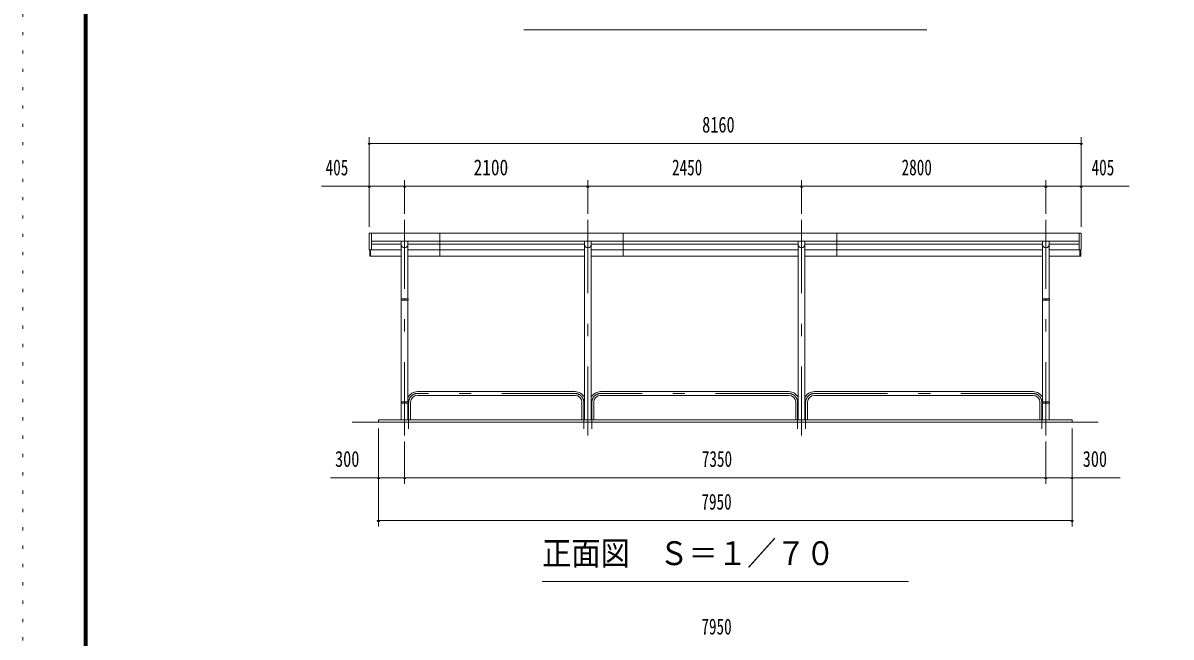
# Model space of a CAD drawing. Units: millimetres, scale not verified. Extents: x -30294 to 30299, y -14700 to 14700.
# Drawn here: x -11281 to 1878, y 668 to 7701 of the extents above; entities that cross this region are included whole.
import ezdxf
from ezdxf.enums import TextEntityAlignment as Align

# ---------------------------------------------------------------- set-up
doc = ezdxf.new("R2010")
doc.units = ezdxf.units.MM
doc.header["$LTSCALE"] = 70
doc.linetypes.add('USER3', pattern=[24, 12, -5, 2, -5])
doc.linetypes.add('USER4', pattern=[3, 0.5, -2.5])
for name, color, linetype, lineweight in [('0-2_1-0BOLD', 7, 'Continuous', 18), ('0-3_1-2CENTER', 3, 'USER3', 18), ('0-5_1-5DIM', 3, 'Continuous', 18), ('0-C_F-F', 5, 'Continuous', 18), ('0-D_F-E_J_ADD', 5, 'USER4', 18)]:
    doc.layers.add(name, color=color, linetype=linetype, lineweight=lineweight)
doc.styles.add('ＭＳ ゴシック', font='')
doc.styles.get('ＭＳ ゴシック').set_extended_font_data('MS Gothic')

msp = doc.modelspace()

# ---------------------------------------------------------------- linework, layer by layer
at = {"layer": '0-2_1-0BOLD'}
for p, q in [((-7286.37, 5101.42), (-7286.37, 5295.54)), ((-6501.36, 5030.37), (-6501.36, 5295.54)), ((-4401.36, 5030.37), (-4401.36, 5295.54)), ((-1951.36, 5030.37), (-1951.36, 5295.54)), ((823.64, 5101.42), (823.64, 5295.54)), ((823.64, 5201.58), (-7286.37, 5201.58)), ((-7286.37, 5167.04), (-6944.51, 5167.04)), ((-6944.51, 5201.58), (-6944.51, 4541.08)), ((-6868.21, 4541.08), (-6868.21, 5201.58)), ((-6868.21, 5167.04), (-4844.51, 5167.04)), ((-4844.51, 5201.58), (-4844.51, 3157.54)), ((-4768.21, 3157.54), (-4768.21, 5201.58)), ((-4768.21, 5167.04), (-2394.52, 5167.04)), ((-2394.52, 5201.58), (-2394.52, 3157.54)), ((-2318.22, 3157.54), (-2318.22, 5201.58)), ((-2318.22, 5167.04), (405.49, 5167.04)), ((405.49, 5201.58), (405.49, 4541.08)), ((481.79, 4541.08), (481.79, 5201.58)), ((481.79, 5167.04), (823.64, 5167.04)), ((-7296.37, 5101.42), (-7296.37, 5030.37)), ((-6868.21, 5101.42), (-4844.51, 5101.42)), ((-4844.51, 5030.37), (-6868.21, 5030.37)), ((-2394.52, 5101.42), (-4768.21, 5101.42)), ((-4768.21, 5030.37), (-2394.52, 5030.37)), ((-2318.22, 5101.42), (405.49, 5101.42)), ((405.49, 5030.37), (-2318.22, 5030.37)), ((833.63, 5101.42), (833.63, 5030.37)), ((-6944.52, 4525.08), (-6944.52, 3361.93)), ((-6909.41, 4525.08), (-6909.41, 4541.08)), ((-6909.41, 4533.08), (-6903.31, 4533.08)), ((-6903.31, 4541.08), (-6903.31, 4525.08)), ((-6868.22, 3361.93), (-6868.22, 4525.08)), ((405.49, 4525.08), (405.49, 3361.93)), ((440.59, 4525.08), (440.59, 4541.08)), ((446.69, 4533.08), (440.59, 4533.08)), ((446.69, 4541.08), (446.69, 4525.08)), ((481.79, 3361.93), (481.79, 4525.08)), ((-4952.71, 3478.89), (-6760.01, 3478.89)), ((-6760.01, 3436.19), (-4952.71, 3436.19)), ((-2502.72, 3478.89), (-4660.02, 3478.89)), ((-4660.02, 3436.19), (-2502.72, 3436.19)), ((-2210.01, 3478.89), (297.29, 3478.89)), ((297.29, 3436.19), (-2210.01, 3436.19)), ((-6944.51, 3345.93), (-6944.51, 3157.54)), ((-6909.41, 3345.93), (-6909.41, 3361.93)), ((-6909.41, 3353.93), (-6903.31, 3353.93)), ((-6903.31, 3361.93), (-6903.31, 3345.93)), ((-6868.21, 3157.54), (-6868.21, 3345.93)), ((-6838.66, 3357.54), (-6838.66, 3157.54)), ((-4874.06, 3157.54), (-4874.06, 3357.54)), ((-4738.67, 3357.54), (-4738.67, 3157.54)), ((-2424.07, 3157.54), (-2424.07, 3357.54)), ((-2288.66, 3357.54), (-2288.66, 3157.54)), ((375.94, 3157.54), (375.94, 3357.54)), ((405.49, 3345.93), (405.49, 3157.54)), ((440.59, 3361.93), (440.59, 3345.93)), ((440.59, 3353.93), (446.69, 3353.93)), ((446.69, 3345.93), (446.69, 3361.93)), ((481.79, 3345.93), (481.79, 3157.54)), ((1043.64, 3127.54), (-7506.37, 3127.54)), ((-7206.36, 3157.54), (-7206.36, 3127.54))]:
    msp.add_line(p, q, dxfattribs=at)
for points in [[(848.64, 5295.54), (-7311.36, 5295.54), (-7311.36, 5101.42), (-6944.51, 5101.42)], [(848.64, 5295.54), (848.64, 5101.42), (481.79, 5101.42)], [(-6944.51, 5030.37), (-7306.37, 5030.37), (-7306.37, 5101.42)], [(481.79, 5030.37), (843.62, 5030.37), (843.62, 5101.42)], [(-7206.36, 3157.54), (743.64, 3157.54), (743.64, 3127.54)]]:
    msp.add_lwpolyline(points, dxfattribs=at)
for points in [[(-6946.12, 4541.08), (-6946.12, 4525.08), (-6866.62, 4525.08), (-6866.62, 4541.08)], [(403.89, 4541.08), (483.39, 4541.08), (483.39, 4525.08), (403.89, 4525.08)], [(-6946.12, 3361.93), (-6946.12, 3345.93), (-6866.62, 3345.93), (-6866.62, 3361.93)], [(403.89, 3361.93), (403.89, 3345.93), (483.39, 3345.93), (483.39, 3361.93)]]:
    msp.add_lwpolyline(points, close=True, dxfattribs=at)
for centre, radius, start, end in [((-6906.36, 5163.43), 38.15, 180, 0), ((-4806.36, 5163.43), 38.15, 180, 0), ((-2356.36, 5163.43), 38.15, 180, 0), ((443.64, 5163.43), 38.15, 180, 0), ((-6760.01, 3357.54), 121.35, 90, 153.08894), ((-6760.01, 3357.54), 78.65, 90, 180), ((-4952.71, 3357.54), 121.35, 26.92177, 90), ((-4952.71, 3357.54), 78.65, 0, 90), ((-4660.02, 3357.54), 121.35, 90, 153.07823), ((-4660.02, 3357.54), 78.65, 90, 180), ((-2502.72, 3357.54), 121.35, 26.91106, 90), ((-2502.72, 3357.54), 78.65, 0, 90), ((-2210.01, 3357.54), 121.35, 90, 153.08894), ((-2210.01, 3357.54), 78.65, 90, 180), ((297.29, 3357.54), 121.35, 26.92177, 90), ((297.29, 3357.54), 78.65, 0, 90)]:
    msp.add_arc(centre, radius, start, end, dxfattribs=at)
at = {"layer": '0-3_1-2CENTER'}
for p, q in [((-6906.36, 2977.54), (-6906.36, 5445.54)), ((-4806.36, 5445.54), (-4806.36, 2977.54)), ((-2356.36, 5445.54), (-2356.36, 2977.54)), ((443.64, 2977.54), (443.64, 5445.54)), ((-4952.71, 3457.54), (-6760.01, 3457.54)), ((-2502.72, 3457.54), (-4660.02, 3457.54)), ((-2210.01, 3457.54), (297.29, 3457.54)), ((-6860.01, 3357.54), (-6860.01, 3052.54)), ((-4852.71, 3052.54), (-4852.71, 3357.54)), ((-4760.02, 3357.54), (-4760.02, 3052.54)), ((-2402.72, 3357.54), (-2402.72, 3052.54)), ((-2310.01, 3052.54), (-2310.01, 3357.54)), ((397.29, 3357.54), (397.29, 3052.54))]:
    msp.add_line(p, q, dxfattribs=at)
for centre, start, end in [((-6760.01, 3357.54), 90, 180), ((-4952.71, 3357.54), 0, 90), ((-4660.02, 3357.54), 90, 180), ((-2502.72, 3357.54), 0, 90), ((-2210.01, 3357.54), 90, 180), ((297.29, 3357.54), 0, 90)]:
    msp.add_arc(centre, 100, start, end, dxfattribs=at)
at = {"layer": '0-5_1-5DIM'}
for p, q in [((-921.37, 7622.54), (-5541.37, 7622.54)), ((-7297.36, 6321.54), (-7325.36, 6321.54)), ((-7311.36, 6391.54), (-7311.36, 5365.54)), ((-7311.36, 6321.54), (848.64, 6321.54)), ((862.64, 6321.54), (834.64, 6321.54)), ((848.64, 6391.54), (848.64, 5365.54)), ((-7311.37, 5831.54), (-7860.87, 5831.54)), ((-7297.36, 5831.54), (-7325.36, 5831.54)), ((-7311.36, 5831.54), (-6906.36, 5831.54)), ((-6892.36, 5831.54), (-6920.36, 5831.54)), ((-6906.36, 5515.54), (-6906.36, 5901.54)), ((-6906.36, 5831.54), (-4806.36, 5831.54)), ((-4792.36, 5831.54), (-4820.36, 5831.54)), ((-4806.36, 5901.54), (-4806.36, 5515.54)), ((-4806.36, 5831.54), (-2356.36, 5831.54)), ((-2342.36, 5831.54), (-2370.36, 5831.54)), ((-2356.36, 5901.54), (-2356.36, 5515.54)), ((-2356.36, 5831.54), (443.64, 5831.54)), ((457.64, 5831.54), (429.64, 5831.54)), ((443.64, 5515.54), (443.64, 5901.54)), ((443.64, 5831.54), (848.64, 5831.54)), ((862.64, 5831.54), (834.64, 5831.54)), ((848.64, 5831.54), (1398.14, 5831.54)), ((-7206.36, 1932.54), (-7206.36, 3057.54)), ((743.64, 3057.54), (743.64, 1932.54)), ((-6906.36, 2907.54), (-6906.36, 2422.54)), ((443.64, 2907.54), (443.64, 2422.54)), ((-7206.36, 2492.54), (-7755.86, 2492.54)), ((-7192.36, 2492.54), (-7220.36, 2492.54)), ((-7206.36, 2492.54), (-6906.36, 2492.54)), ((-6892.36, 2492.54), (-6920.36, 2492.54)), ((-6906.36, 2492.54), (443.64, 2492.54)), ((457.64, 2492.54), (429.64, 2492.54)), ((443.64, 2492.54), (743.64, 2492.54)), ((757.64, 2492.54), (729.64, 2492.54)), ((743.64, 2492.54), (1293.14, 2492.54)), ((-7192.36, 2002.54), (-7220.36, 2002.54)), ((743.64, 2002.54), (-7206.36, 2002.54)), ((757.64, 2002.54), (729.64, 2002.54)), ((-5331.37, 1302.54), (-1131.37, 1302.54))]:
    msp.add_line(p, q, dxfattribs=at)
for centre in [(-7311.36, 6321.54), (848.64, 6321.54), (-7311.36, 5831.54), (-6906.36, 5831.54), (-4806.36, 5831.54), (-2356.36, 5831.54), (443.64, 5831.54), (848.64, 5831.54), (-7206.36, 2492.54), (-6906.36, 2492.54), (443.64, 2492.54), (743.64, 2492.54), (-7206.36, 2002.54), (743.64, 2002.54)]:
    msp.add_arc(centre, 14, 180, 0, dxfattribs=at)
at = {"layer": '0-C_F-F'}
for points in [[(29599.18, -14000), (-10580.82, -14000), (-10580.82, 14140), (29599.18, 14140)], [(29595.67, -13996.5), (-10577.32, -13996.5), (-10577.32, 14136.5), (29595.67, 14136.5)], [(29592.17, -13993), (29592.17, 14133), (-10573.82, 14133), (-10573.82, -13993)], [(29588.67, -13989.5), (-10570.32, -13989.5), (-10570.32, 14129.5), (29588.67, 14129.5)], [(29585.18, -13986), (29585.18, 14126), (-10566.82, 14126), (-10566.82, -13986)], [(29581.68, -13982.5), (-10563.32, -13982.5), (-10563.32, 14122.5), (29581.68, 14122.5)], [(29578.17, -13979), (29578.17, 14119), (-10559.82, 14119), (-10559.82, -13979)], [(29574.68, -13975.5), (-10556.32, -13975.5), (-10556.32, 14115.5), (29574.68, 14115.5)], [(29571.17, -13972), (-10552.82, -13972), (-10552.82, 14112), (29571.17, 14112)], [(29567.68, -13968.5), (-10549.32, -13968.5), (-10549.32, 14108.5), (29567.68, 14108.5)], [(29564.17, -13965), (29564.17, 14105), (-10545.82, 14105), (-10545.82, -13965)]]:
    msp.add_lwpolyline(points, close=True, dxfattribs=at)
at = {"layer": '0-D_F-E_J_ADD'}
msp.add_lwpolyline([(30299.18, -14700), (-11280.82, -14700), (-11280.82, 14700), (30299.18, 14700)], close=True, dxfattribs=at)

# ---------------------------------------------------------------- texts
at = {"layer": '0-5_1-5DIM', "color": 7, "style": 'ＭＳ ゴシック'}
for s, height, width, p in [('8160', 182.3, 0.75, (-3495.88, 6391.54)), ('405', 182.3, 0.7, (-7812.05, 5901.54)), ('2100', 182.3, 0.8, (-6115.91, 5901.54)), ('2450', 182.3, 0.7, (-3841.78, 5901.54)), ('2800', 182.3, 0.7, (-1210.14, 5901.54)), ('405', 182.3, 0.7, (967.45, 5901.54)), ('300', 182.3, 0.75, (-7703.86, 2562.54)), ('7350', 182.3, 0.7, (-3500.04, 2562.54)), ('300', 182.3, 0.75, (865.65, 2562.54)), ('7950', 182.3, 0.7, (-3504.83, 2072.54)), ('正面図\u3000Ｓ＝１／７０', 273.5, 0.9, (-5331.37, 1409.85)), ('7950', 182.3, 0.7, (-3504.83, 642.54))]:
    msp.add_text(s, height=height, dxfattribs=dict(at, width=width)).set_placement(p, align=Align.BOTTOM_LEFT)

doc.saveas('drawing.dxf')
